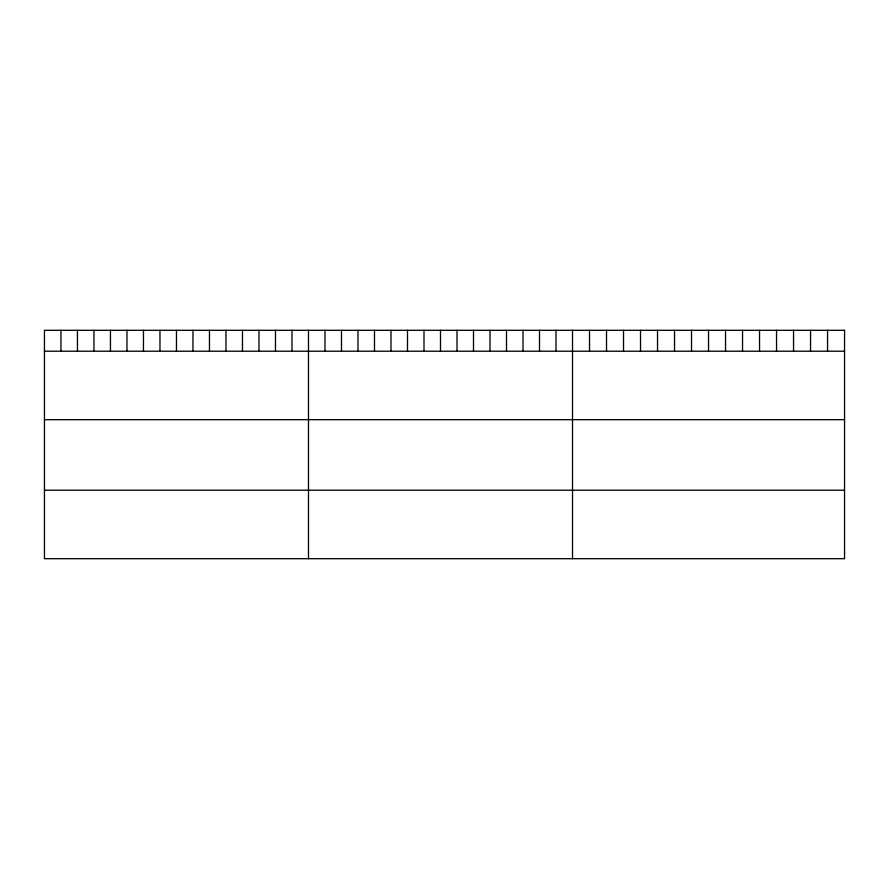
<?xml version="1.0" encoding="UTF-8"?>
<svg xmlns="http://www.w3.org/2000/svg" width="889" height="889" viewBox="0 0 889 889"><rect width="100%" height="100%" fill="white"/><g stroke="black" fill="none" stroke-linecap="round" stroke-linejoin="round"><path stroke-width="1.33" d="M44.45 351.211L844.55 351.211M44.45 419.675L844.55 419.675M44.45 490.217L844.55 490.217M827.548 330.308L827.548 351.211M810.546 330.308L810.546 351.211M793.544 330.308L793.544 351.211M776.542 330.308L776.542 351.211M759.539 330.308L759.539 351.211M742.537 330.308L742.537 351.211M725.535 330.308L725.535 351.211M708.533 330.308L708.533 351.211M691.531 330.308L691.531 351.211M674.529 330.308L674.529 351.211M657.527 330.308L657.527 351.211M640.524 330.308L640.524 351.211M623.522 330.308L623.522 351.211M606.52 330.308L606.52 351.211M589.518 330.308L589.518 351.211M572.516 330.308L572.516 558.692M556.014 330.308L556.014 351.211M539.512 330.308L539.512 351.211M523.01 330.308L523.01 351.211M506.508 330.308L506.508 351.211M490.006 330.308L490.006 351.211M473.504 330.308L473.504 351.211M457.002 330.308L457.002 351.211M440.5 330.308L440.5 351.211M423.997 330.308L423.997 351.211M407.495 330.308L407.495 351.211M390.993 330.308L390.993 351.211M374.491 330.308L374.491 351.211M357.989 330.308L357.989 351.211M341.487 330.308L341.487 351.211M324.985 330.308L324.985 351.211M308.483 330.308L308.483 558.692M291.981 330.308L291.981 351.211M275.479 330.308L275.479 351.211M258.977 330.308L258.977 351.211M242.475 330.308L242.475 351.211M225.973 330.308L225.973 351.211M209.471 330.308L209.471 351.211M192.969 330.308L192.969 351.211M176.467 330.308L176.467 351.211M159.964 330.308L159.964 351.211M143.462 330.308L143.462 351.211M126.96 330.308L126.96 351.211M110.458 330.308L110.458 351.211M93.956 330.308L93.956 351.211M77.454 330.308L77.454 351.211M60.952 330.308L60.952 351.211M844.55 330.308L44.45 330.308L44.45 558.692L844.55 558.692L844.55 330.308"/></g></svg>
